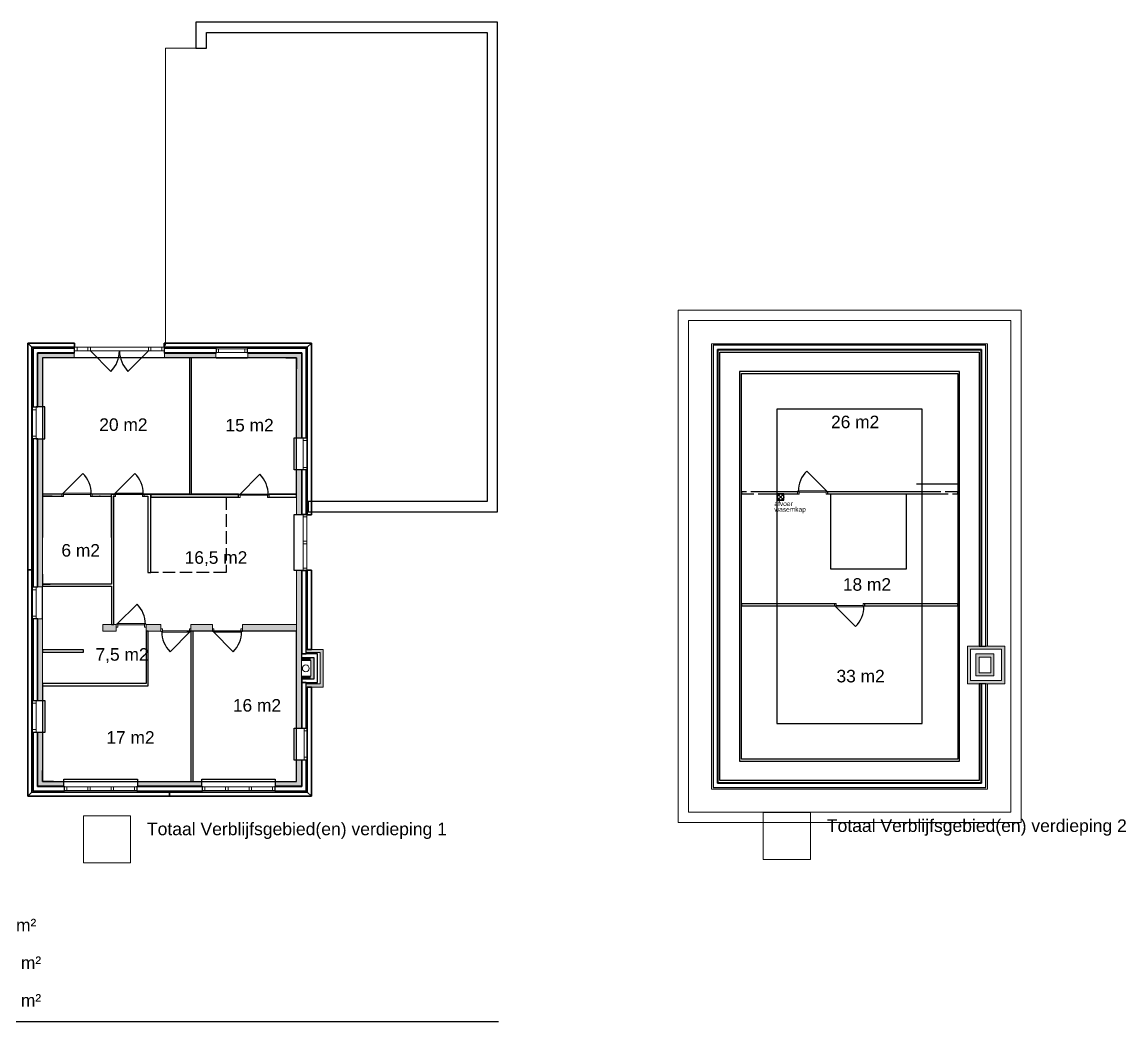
# Model space of a CAD drawing. Header units: millimetres. Extents: x 0 to 1200, y 0 to 841.
# Drawn here: x 785 to 961, y 483.4 to 642.8 of the extents above; entities that cross this region are included whole.
import ezdxf

# ---------------------------------------------------------------- set-up
doc = ezdxf.new("R2010")
doc.units = ezdxf.units.MM
doc.linetypes.add('PUNKT2_S9', pattern=[1, 0, -1])
doc.linetypes.add('VERDECKT2_S2', pattern=[2.7, 2, -0.7])
doc.layers.add('Standard', color=7, linetype='Continuous', lineweight=25)
doc.styles.add('ARIAL', font='arial.ttf')

msp = doc.modelspace()

# ---------------------------------------------------------------- hatches: boundary and pattern name
at = {"layer": 'Standard', "linetype": 'PUNKT2_S9', "lineweight": 18}
h = msp.add_hatch(color=9, dxfattribs=at)
h.paths.add_polyline_path([(787.52, 576.31), (787.52, 552.71), (788.27, 552.71), (788.27, 576.31)])
h.paths.add_polyline_path([(787.52, 589.96), (787.52, 581.41), (788.27, 581.41), (788.27, 589.21)])
h.paths.add_polyline_path([(787.52, 547.61), (787.52, 534.61), (788.27, 534.61), (788.27, 547.61)])
h.paths.add_polyline_path([(787.52, 529.51), (787.52, 520.96), (788.27, 521.71), (788.27, 529.51)])
for color, points in [(9, [(793.32, 589.96), (787.52, 589.96), (788.27, 589.21), (793.32, 589.21)]), (9, [(829.52, 541.01), (829.52, 555.31), (828.77, 555.31), (828.77, 541.01)]), (59, [(833.02, 542.76), (830.27, 542.76), (830.27, 542.26), (833.02, 542.26)]), (59, [(833.02, 536.76), (833.02, 542.26), (832.52, 542.26), (832.52, 536.76)]), (59, [(936.23, 537.29), (936.23, 543.29), (935.73, 543.29), (935.73, 537.29)]), (59, [(941.68, 543.29), (936.23, 543.29), (936.23, 542.79), (941.68, 542.79)]), (59, [(941.68, 537.29), (941.68, 542.79), (941.18, 542.79), (941.18, 537.29)]), (9, [(831.02, 541.46), (829.52, 541.46), (829.52, 541.01), (831.02, 541.01)]), (9, [(831.52, 538.01), (831.52, 541.46), (831.02, 541.46), (831.02, 538.01)]), (9, [(937.08, 542.04), (937.08, 538.54), (937.58, 538.54), (937.58, 542.04)]), (9, [(937.58, 541.54), (939.93, 541.54), (939.93, 542.04), (937.58, 542.04)]), (9, [(939.43, 541.54), (939.43, 539.04), (939.93, 539.04), (939.93, 541.54)]), (9, [(939.93, 539.04), (937.58, 539.04), (937.58, 538.54), (939.93, 538.54)]), (9, [(829.52, 538.01), (831.02, 538.01), (831.02, 538.51), (829.52, 538.51)]), (59, [(830.27, 536.76), (832.52, 536.76), (832.52, 537.26), (830.27, 537.26)]), (59, [(941.18, 537.79), (936.23, 537.79), (936.23, 537.29), (941.18, 537.29)])]:
    msp.add_hatch(color=color, dxfattribs=at).paths.add_polyline_path(points)
h = msp.add_hatch(color=9, dxfattribs=at)
h.paths.add_polyline_path([(829.52, 589.96), (820.97, 589.96), (820.97, 589.21), (828.77, 589.21)])
h.paths.add_polyline_path([(815.87, 589.96), (807.72, 589.96), (807.72, 589.21), (815.87, 589.21)])
h = msp.add_hatch(color=9, dxfattribs=at)
h.paths.add_polyline_path([(829.52, 576.46), (829.52, 589.96), (828.77, 589.21), (828.77, 576.46)])
h.paths.add_polyline_path([(829.52, 564.26), (829.52, 571.36), (828.77, 571.36), (828.77, 564.26)])
at = {"layer": 'Standard', "linetype": 'PUNKT2_S9', "lineweight": -3}
msp.add_hatch(color=9, dxfattribs=at).paths.add_polyline_path([(805.52, 567.01), (819.52, 567.01), (819.52, 567.51), (805.52, 567.51)])
at = {"layer": 'Standard', "linetype": 'PUNKT2_S9', "lineweight": 18}
h = msp.add_hatch(color=9, dxfattribs=at)
h.paths.add_polyline_path([(828.77, 546.71), (820.12, 546.71), (820.12, 545.64), (828.77, 545.64)])
h.paths.add_polyline_path([(807.14, 546.71), (804.77, 546.71), (804.77, 545.64), (807.14, 545.64)])
h.paths.add_polyline_path([(797.89, 546.71), (797.89, 545.64), (799.99, 545.64), (799.99, 546.71)])
h.paths.add_polyline_path([(811.92, 545.64), (815.34, 545.64), (815.34, 546.71), (811.92, 546.71)])
h = msp.add_hatch(color=9, dxfattribs=at)
h.paths.add_polyline_path([(829.52, 530.21), (829.52, 541.01), (828.77, 541.01), (828.77, 530.21)])
h.paths.add_polyline_path([(829.52, 525.11), (828.77, 525.11), (828.77, 521.71), (829.52, 520.96)])
h = msp.add_hatch(color=9, dxfattribs=at)
h.paths.add_polyline_path([(803.37, 520.96), (813.67, 520.96), (813.67, 521.71), (803.37, 521.71)])
h.paths.add_polyline_path([(787.52, 520.96), (791.67, 520.96), (791.67, 521.71), (788.27, 521.71)])
h.paths.add_polyline_path([(825.37, 520.96), (829.52, 520.96), (828.77, 521.71), (825.37, 521.71)])

# ---------------------------------------------------------------- linework, layer by layer
at = {"layer": 'Standard', "color": 7, "linetype": 'Continuous', "lineweight": 25}
for p, q in [((860.81, 642.76), (812.72, 642.76)), ((812.72, 642.76), (812.72, 638.62)), ((812.72, 642.76), (812.72, 638.62)), ((860.81, 642.76), (812.72, 642.76)), ((860.81, 564.67), (860.81, 642.76)), ((860.81, 564.67), (860.81, 642.76)), ((814.37, 638.62), (814.37, 641.11)), ((814.37, 641.11), (859.17, 641.11)), ((859.17, 641.11), (859.17, 566.31)), ((812.72, 638.62), (813.26, 638.62)), ((812.72, 638.62), (814.37, 638.62)), ((831.12, 566.31), (830.62, 566.31)), ((830.62, 566.31), (830.62, 564.67)), ((859.17, 566.31), (830.62, 566.31)), ((830.62, 566.31), (830.62, 564.67)), ((830.62, 564.67), (860.81, 564.67)), ((830.62, 564.67), (860.81, 564.67))]:
    msp.add_line(p, q, dxfattribs=at)
at = {"layer": 'Standard', "color": 1, "linetype": 'VERDECKT2_S2', "lineweight": -3}
for p, q in [((814.37, 641.11), (859.17, 641.11)), ((814.37, 638.62), (814.37, 641.11)), ((859.17, 641.11), (859.17, 566.31)), ((813.26, 638.62), (814.37, 638.62)), ((903.2, 567.89), (899.68, 567.89)), ((899.68, 567.89), (899.68, 567.54)), ((899.68, 567.54), (903.2, 567.54)), ((934.18, 567.89), (930.65, 567.89)), ((930.65, 567.54), (934.18, 567.54)), ((934.18, 567.54), (934.18, 567.89)), ((859.17, 566.31), (831.12, 566.31))]:
    msp.add_line(p, q, dxfattribs=at)
at = {"layer": 'Standard', "color": 7, "linetype": 'Continuous', "lineweight": 18}
for p, q in [((812.77, 638.62), (807.86, 638.62)), ((807.86, 638.62), (807.86, 591.21)), ((802.27, 516.21), (794.77, 516.21)), ((794.77, 516.21), (794.77, 508.71)), ((802.27, 508.71), (802.27, 516.21)), ((910.68, 516.74), (903.18, 516.74)), ((903.18, 516.74), (903.18, 509.24)), ((910.68, 509.24), (910.68, 516.74)), ((794.77, 508.71), (802.27, 508.71)), ((903.18, 509.24), (910.68, 509.24))]:
    msp.add_line(p, q, dxfattribs=at)
at = {"layer": 'Standard', "color": 9, "linetype": 'Continuous', "lineweight": 18}
for p, q in [((889.58, 596.83), (889.58, 515.14)), ((944.27, 596.83), (889.58, 596.83)), ((944.27, 515.14), (944.27, 596.83)), ((891.23, 516.79), (891.23, 595.19)), ((891.23, 595.19), (942.63, 595.19)), ((942.63, 595.19), (942.63, 516.79)), ((942.63, 516.79), (891.23, 516.79)), ((889.58, 515.14), (944.27, 515.14))]:
    msp.add_line(p, q, dxfattribs=at)
at = {"layer": 'Standard', "color": 117, "linetype": 'Continuous', "lineweight": -3}
for p, q in [((785.92, 555.46), (785.92, 591.56)), ((785.92, 591.56), (786.57, 590.91)), ((785.92, 591.56), (785.92, 555.46)), ((786.57, 590.91), (785.92, 591.56)), ((793.37, 591.56), (785.92, 591.56)), ((785.92, 591.56), (786.57, 590.91)), ((785.92, 591.56), (793.37, 591.56)), ((786.57, 590.91), (785.92, 591.56)), ((793.37, 590.91), (793.37, 591.56)), ((793.37, 591.56), (793.37, 590.91)), ((831.12, 591.56), (807.67, 591.56)), ((807.67, 591.56), (807.67, 590.91)), ((807.67, 590.91), (807.67, 591.56)), ((807.67, 591.56), (831.12, 591.56)), ((830.47, 590.91), (831.12, 591.56)), ((831.12, 591.56), (830.47, 590.91)), ((830.47, 590.91), (831.12, 591.56)), ((831.12, 591.56), (830.47, 590.91)), ((831.12, 591.56), (831.12, 564.21)), ((831.12, 564.21), (831.12, 591.56)), ((786.57, 590.91), (786.57, 555.46)), ((786.57, 555.46), (786.57, 590.91)), ((786.57, 590.91), (793.37, 590.91)), ((793.37, 590.91), (786.57, 590.91)), ((807.67, 590.91), (830.47, 590.91)), ((830.47, 590.91), (807.67, 590.91)), ((830.47, 564.21), (830.47, 590.91)), ((830.47, 590.91), (830.47, 564.21)), ((831.12, 564.21), (830.47, 564.21)), ((830.47, 564.21), (831.12, 564.21)), ((786.57, 555.46), (785.92, 555.46)), ((785.92, 555.46), (785.92, 519.36)), ((785.92, 519.36), (785.92, 555.46)), ((785.92, 555.46), (786.57, 555.46)), ((786.57, 555.46), (785.92, 555.46)), ((785.92, 555.46), (786.57, 555.46)), ((786.57, 520.01), (786.57, 555.46)), ((786.57, 555.46), (786.57, 520.01)), ((830.47, 555.36), (830.47, 542.76)), ((831.12, 555.36), (830.47, 555.36)), ((830.47, 542.76), (830.47, 555.36)), ((830.47, 555.36), (831.12, 555.36)), ((831.12, 542.76), (831.12, 555.36)), ((831.12, 555.36), (831.12, 542.76)), ((830.47, 542.76), (831.12, 542.76)), ((831.12, 542.76), (830.47, 542.76)), ((831.12, 536.76), (830.47, 536.76)), ((830.47, 536.76), (830.47, 520.01)), ((830.47, 520.01), (830.47, 536.76)), ((830.47, 536.76), (831.12, 536.76)), ((831.12, 519.36), (831.12, 536.76)), ((831.12, 536.76), (831.12, 519.36)), ((786.57, 520.01), (785.92, 519.36)), ((785.92, 519.36), (786.57, 520.01)), ((785.92, 519.36), (786.57, 520.01)), ((786.57, 520.01), (785.92, 519.36)), ((785.92, 519.36), (808.52, 519.36)), ((808.52, 519.36), (785.92, 519.36)), ((808.52, 520.01), (786.57, 520.01)), ((786.57, 520.01), (808.52, 520.01)), ((808.52, 519.36), (808.52, 520.01)), ((808.52, 520.01), (808.52, 519.36)), ((808.52, 519.36), (808.52, 520.01)), ((808.52, 520.01), (830.47, 520.01)), ((830.47, 520.01), (808.52, 520.01)), ((808.52, 520.01), (808.52, 519.36)), ((831.12, 519.36), (808.52, 519.36)), ((808.52, 519.36), (831.12, 519.36)), ((830.47, 520.01), (831.12, 519.36)), ((831.12, 519.36), (830.47, 520.01)), ((830.47, 520.01), (831.12, 519.36)), ((831.12, 519.36), (830.47, 520.01))]:
    msp.add_line(p, q, dxfattribs=at)
at = {"layer": 'Standard', "color": 55, "linetype": 'Continuous', "lineweight": 18}
for p, q in [((894.93, 591.49), (894.93, 520.49)), ((938.93, 591.49), (894.93, 591.49)), ((938.93, 543.29), (938.93, 591.49)), ((786.52, 590.96), (786.52, 581.36)), ((793.37, 590.96), (786.52, 590.96)), ((786.77, 581.36), (786.77, 590.71)), ((786.77, 590.71), (793.37, 590.71)), ((793.37, 590.71), (793.37, 590.96)), ((815.92, 590.96), (807.67, 590.96)), ((807.67, 590.96), (807.67, 590.71)), ((807.67, 590.71), (815.92, 590.71)), ((815.92, 590.96), (815.92, 590.71)), ((820.92, 590.71), (820.92, 590.96)), ((830.52, 590.96), (820.92, 590.96)), ((820.92, 590.71), (830.27, 590.71)), ((830.52, 590.96), (830.27, 590.71)), ((830.27, 590.71), (830.52, 590.96)), ((830.27, 590.71), (830.27, 576.41)), ((830.52, 576.41), (830.52, 590.96)), ((895.18, 520.74), (895.18, 591.24)), ((895.18, 591.24), (938.68, 591.24)), ((938.68, 591.24), (938.68, 543.29)), ((786.67, 581.36), (786.52, 581.36)), ((786.77, 581.36), (786.67, 581.36)), ((786.52, 576.36), (786.67, 576.36)), ((786.52, 576.36), (786.52, 552.66)), ((786.67, 576.36), (786.77, 576.36)), ((786.77, 552.66), (786.77, 576.36)), ((830.37, 576.41), (830.27, 576.41)), ((830.52, 576.41), (830.37, 576.41)), ((830.27, 571.41), (830.37, 571.41)), ((830.27, 571.41), (830.27, 564.26)), ((830.37, 571.41), (830.52, 571.41)), ((830.52, 564.26), (830.52, 571.41)), ((830.52, 564.26), (830.27, 564.26)), ((830.27, 564.26), (830.27, 564.21)), ((830.27, 564.26), (830.52, 564.26)), ((830.37, 564.21), (830.27, 564.21)), ((830.52, 564.21), (830.37, 564.21)), ((830.52, 564.21), (830.52, 564.26)), ((830.27, 555.36), (830.37, 555.36)), ((830.27, 555.36), (830.27, 555.31)), ((830.27, 555.31), (830.52, 555.31)), ((830.52, 555.31), (830.27, 555.31)), ((830.27, 555.31), (830.27, 542.76)), ((830.37, 555.36), (830.52, 555.36)), ((830.52, 555.31), (830.52, 555.36)), ((830.52, 542.76), (830.52, 555.31)), ((786.67, 552.66), (786.52, 552.66)), ((786.77, 552.66), (786.67, 552.66)), ((786.52, 547.66), (786.67, 547.66)), ((786.52, 547.66), (786.52, 534.56)), ((786.67, 547.66), (786.77, 547.66)), ((786.77, 534.56), (786.77, 547.66)), ((830.27, 542.76), (830.52, 542.76)), ((938.68, 543.29), (938.93, 543.29)), ((938.93, 537.29), (938.68, 537.29)), ((938.68, 537.29), (938.68, 520.74)), ((938.93, 520.49), (938.93, 537.29)), ((830.52, 536.76), (830.27, 536.76)), ((830.27, 536.76), (830.27, 530.16)), ((830.52, 530.16), (830.52, 536.76)), ((786.67, 534.56), (786.52, 534.56)), ((786.77, 534.56), (786.67, 534.56)), ((830.52, 530.16), (830.27, 530.16)), ((786.52, 529.56), (786.67, 529.56)), ((786.52, 529.56), (786.52, 519.96)), ((786.67, 529.56), (786.77, 529.56)), ((786.77, 520.21), (786.77, 529.56)), ((830.27, 525.16), (830.52, 525.16)), ((830.27, 525.16), (830.27, 520.21)), ((830.52, 519.96), (830.52, 525.16)), ((786.52, 519.96), (791.72, 519.96)), ((791.72, 520.21), (786.77, 520.21)), ((791.72, 520.21), (791.72, 519.96)), ((803.32, 519.96), (803.32, 520.21)), ((813.72, 520.21), (803.32, 520.21)), ((803.32, 519.96), (813.72, 519.96)), ((813.72, 520.21), (813.72, 519.96)), ((825.32, 519.96), (825.32, 520.21)), ((830.27, 520.21), (825.32, 520.21)), ((825.32, 519.96), (830.52, 519.96)), ((894.93, 520.49), (938.93, 520.49)), ((938.68, 520.74), (895.18, 520.74))]:
    msp.add_line(p, q, dxfattribs=at)
at = {"layer": 'Standard', "color": 51, "linetype": 'Continuous', "lineweight": -3}
for p, q in [((786.77, 590.71), (786.77, 581.36)), ((793.37, 590.71), (786.77, 590.71)), ((787.47, 590.01), (787.47, 581.36)), ((793.37, 590.01), (787.47, 590.01)), ((787.47, 581.36), (787.47, 590.01)), ((787.47, 590.01), (793.37, 590.01)), ((787.52, 581.41), (787.52, 589.96)), ((787.52, 589.96), (793.32, 589.96)), ((793.32, 589.96), (793.37, 589.96)), ((793.37, 590.01), (793.37, 590.71)), ((793.37, 589.96), (793.37, 590.01)), ((815.92, 590.71), (807.67, 590.71)), ((807.67, 590.71), (807.67, 590.01)), ((815.92, 590.01), (807.67, 590.01)), ((807.67, 590.01), (807.67, 589.96)), ((807.67, 590.01), (815.92, 590.01)), ((807.67, 589.96), (807.72, 589.96)), ((807.72, 589.96), (815.87, 589.96)), ((815.87, 589.96), (815.92, 589.96)), ((815.92, 590.71), (815.92, 590.66)), ((815.92, 590.66), (815.92, 590.09)), ((815.92, 590.09), (815.92, 590.01)), ((815.92, 590.01), (815.92, 589.96)), ((830.27, 590.71), (820.92, 590.71)), ((820.92, 590.66), (820.92, 590.71)), ((820.92, 590.09), (820.92, 590.66)), ((820.92, 590.01), (820.92, 590.09)), ((820.92, 589.96), (820.92, 590.01)), ((829.57, 590.01), (820.92, 590.01)), ((820.92, 590.01), (829.57, 590.01)), ((820.92, 589.96), (820.97, 589.96)), ((820.97, 589.96), (829.52, 589.96)), ((829.52, 589.96), (829.52, 576.46)), ((829.57, 576.41), (829.57, 590.01)), ((829.57, 590.01), (829.57, 576.41)), ((830.27, 576.41), (830.27, 590.71)), ((895.18, 591.24), (895.18, 520.74)), ((938.68, 591.24), (895.18, 591.24)), ((895.88, 590.54), (895.88, 521.44)), ((937.98, 590.54), (895.88, 590.54)), ((895.88, 521.44), (895.88, 590.54)), ((895.88, 590.54), (937.98, 590.54)), ((895.93, 521.49), (895.93, 590.49)), ((895.93, 590.49), (937.93, 590.49)), ((937.93, 590.49), (937.93, 543.29)), ((937.98, 543.29), (937.98, 590.54)), ((937.98, 590.54), (937.98, 543.29)), ((938.68, 543.29), (938.68, 591.24)), ((815.92, 589.21), (820.92, 589.21)), ((787.24, 581.36), (786.77, 581.36)), ((788.27, 581.41), (787.24, 581.41)), ((787.47, 581.36), (787.24, 581.36)), ((787.52, 581.36), (787.47, 581.36)), ((787.52, 581.36), (787.52, 581.41)), ((788.64, 581.41), (788.27, 581.41)), ((788.64, 576.31), (788.64, 581.41)), ((786.77, 576.36), (786.77, 552.66)), ((786.77, 576.36), (787.24, 576.36)), ((787.24, 576.36), (787.47, 576.36)), ((787.24, 576.31), (788.27, 576.31)), ((787.47, 576.36), (787.52, 576.36)), ((787.47, 576.36), (787.47, 552.66)), ((787.47, 552.66), (787.47, 576.36)), ((787.52, 576.31), (787.52, 576.36)), ((787.52, 552.71), (787.52, 576.31)), ((788.27, 576.31), (788.64, 576.31)), ((828.4, 571.36), (828.4, 576.46)), ((828.4, 576.46), (828.77, 576.46)), ((828.77, 576.46), (829.8, 576.46)), ((829.52, 576.46), (829.52, 576.41)), ((829.57, 576.41), (829.52, 576.41)), ((829.8, 576.41), (829.57, 576.41)), ((830.27, 576.41), (829.8, 576.41)), ((828.77, 571.36), (828.4, 571.36)), ((829.8, 571.36), (828.77, 571.36)), ((829.52, 571.41), (829.57, 571.41)), ((829.52, 571.41), (829.52, 571.36)), ((829.52, 571.36), (829.52, 564.26)), ((829.57, 564.26), (829.57, 571.41)), ((829.57, 571.41), (829.57, 564.26)), ((829.57, 571.41), (829.8, 571.41)), ((829.8, 571.41), (830.27, 571.41)), ((830.27, 564.26), (830.27, 571.41)), ((828.4, 555.31), (828.4, 564.26)), ((828.4, 564.26), (828.77, 564.26)), ((828.4, 555.31), (828.4, 564.26)), ((828.4, 564.26), (828.77, 564.26)), ((828.77, 564.26), (829.14, 564.26)), ((828.77, 564.26), (829.8, 564.26)), ((829.57, 564.26), (829.52, 564.26)), ((829.52, 564.26), (829.52, 564.21)), ((829.52, 564.26), (829.57, 564.26)), ((829.57, 564.21), (829.52, 564.21)), ((829.57, 564.21), (829.57, 564.26)), ((830.27, 564.26), (829.57, 564.26)), ((829.57, 564.26), (829.57, 564.21)), ((829.57, 564.26), (830.27, 564.26)), ((829.8, 564.21), (829.57, 564.21)), ((830.27, 564.21), (829.8, 564.21)), ((830.27, 564.21), (830.27, 564.26)), ((828.77, 555.31), (828.4, 555.31)), ((828.77, 555.31), (828.4, 555.31)), ((829.14, 555.31), (828.77, 555.31)), ((829.8, 555.31), (828.77, 555.31)), ((829.52, 555.36), (829.57, 555.36)), ((829.52, 555.36), (829.52, 555.31)), ((829.52, 555.31), (829.57, 555.31)), ((829.57, 555.31), (829.52, 555.31)), ((829.52, 555.31), (829.52, 541.46)), ((829.57, 555.31), (829.57, 555.36)), ((829.57, 555.36), (829.57, 555.31)), ((829.57, 555.36), (829.8, 555.36)), ((829.57, 542.04), (829.57, 555.31)), ((829.57, 555.31), (830.27, 555.31)), ((830.27, 555.31), (829.57, 555.31)), ((829.57, 555.31), (829.57, 542.04)), ((829.8, 555.36), (830.27, 555.36)), ((830.27, 555.31), (830.27, 555.36)), ((830.27, 542.76), (830.27, 555.31)), ((787.24, 552.66), (786.77, 552.66)), ((787.47, 552.66), (787.24, 552.66)), ((787.52, 552.66), (787.47, 552.66)), ((787.52, 552.66), (787.52, 552.71)), ((786.77, 547.66), (786.77, 534.56)), ((786.77, 547.66), (787.24, 547.66)), ((787.24, 547.66), (787.47, 547.66)), ((787.47, 547.66), (787.52, 547.66)), ((787.47, 547.66), (787.47, 534.56)), ((787.47, 534.56), (787.47, 547.66)), ((787.52, 547.61), (787.52, 547.66)), ((787.52, 534.61), (787.52, 547.61)), ((830.27, 542.04), (830.27, 542.76)), ((937.93, 543.29), (937.98, 543.29)), ((937.98, 543.29), (938.68, 543.29)), ((832.09, 542.04), (829.52, 542.04)), ((829.52, 542.04), (829.52, 541.46)), ((829.52, 541.46), (831.02, 541.46)), ((829.52, 541.46), (829.57, 541.46)), ((829.57, 541.46), (829.57, 542.04)), ((829.57, 542.04), (830.27, 542.04)), ((831.02, 541.46), (831.52, 541.46)), ((831.52, 541.46), (831.52, 538.01)), ((832.09, 537.46), (832.09, 542.04)), ((829.57, 538.01), (829.52, 538.01)), ((829.52, 538.01), (829.52, 530.21)), ((831.02, 538.01), (829.57, 538.01)), ((829.57, 538.01), (829.57, 537.46)), ((829.57, 537.46), (829.57, 538.01)), ((829.57, 537.46), (832.09, 537.46)), ((829.57, 530.16), (829.57, 537.46)), ((830.27, 537.46), (829.57, 537.46)), ((829.57, 537.46), (829.57, 530.16)), ((830.27, 530.16), (830.27, 537.46)), ((831.52, 538.01), (831.02, 538.01)), ((937.98, 537.29), (937.93, 537.29)), ((937.93, 537.29), (937.93, 521.49)), ((937.98, 521.44), (937.98, 537.29)), ((938.68, 537.29), (937.98, 537.29)), ((937.98, 537.29), (937.98, 521.44)), ((938.68, 520.74), (938.68, 537.29)), ((787.24, 534.56), (786.77, 534.56)), ((787.24, 534.61), (788.27, 534.61)), ((787.47, 534.56), (787.24, 534.56)), ((787.52, 534.56), (787.47, 534.56)), ((787.52, 534.56), (787.52, 534.61)), ((788.27, 534.61), (788.64, 534.61)), ((788.64, 534.61), (788.64, 529.51)), ((828.4, 525.11), (828.4, 530.21)), ((828.4, 530.21), (828.77, 530.21)), ((828.77, 530.21), (829.95, 530.21)), ((829.52, 530.21), (829.52, 530.16)), ((829.57, 530.16), (829.52, 530.16)), ((829.95, 530.16), (829.57, 530.16)), ((830.27, 530.16), (829.95, 530.16)), ((786.77, 529.56), (786.77, 520.21)), ((786.77, 529.56), (787.24, 529.56)), ((787.24, 529.56), (787.47, 529.56)), ((788.27, 529.51), (787.24, 529.51)), ((787.47, 529.56), (787.52, 529.56)), ((787.47, 529.56), (787.47, 520.91)), ((787.47, 520.91), (787.47, 529.56)), ((787.52, 529.51), (787.52, 529.56)), ((787.52, 520.96), (787.52, 529.51)), ((788.64, 529.51), (788.27, 529.51)), ((828.77, 525.11), (828.4, 525.11)), ((829.95, 525.11), (828.77, 525.11)), ((829.52, 525.16), (829.57, 525.16)), ((829.52, 525.16), (829.52, 525.11)), ((829.52, 525.11), (829.52, 520.96)), ((829.57, 520.91), (829.57, 525.16)), ((829.57, 525.16), (829.57, 520.91)), ((829.57, 525.16), (829.95, 525.16)), ((829.95, 525.16), (830.27, 525.16)), ((830.27, 520.21), (830.27, 525.16)), ((791.67, 521.71), (791.67, 522.08)), ((791.67, 522.08), (803.37, 522.08)), ((791.67, 520.83), (791.67, 521.71)), ((803.37, 522.08), (803.37, 521.71)), ((803.37, 521.71), (803.37, 520.83)), ((813.67, 521.71), (813.67, 522.08)), ((813.67, 522.08), (825.37, 522.08)), ((813.67, 520.83), (813.67, 521.71)), ((825.37, 522.08), (825.37, 521.71)), ((825.37, 521.71), (825.37, 520.83)), ((895.88, 521.44), (937.98, 521.44)), ((937.98, 521.44), (895.88, 521.44)), ((937.93, 521.49), (895.93, 521.49)), ((786.77, 520.21), (791.72, 520.21)), ((787.47, 520.91), (791.72, 520.91)), ((791.72, 520.91), (787.47, 520.91)), ((791.67, 520.96), (787.52, 520.96)), ((791.72, 520.96), (791.67, 520.96)), ((791.72, 520.96), (791.72, 520.91)), ((791.72, 520.91), (791.72, 520.83)), ((791.72, 520.83), (791.72, 520.26)), ((791.72, 520.26), (791.72, 520.21)), ((803.32, 520.91), (803.32, 520.96)), ((803.37, 520.96), (803.32, 520.96)), ((803.32, 520.91), (813.72, 520.91)), ((813.72, 520.91), (803.32, 520.91)), ((803.32, 520.83), (803.32, 520.91)), ((803.32, 520.26), (803.32, 520.83)), ((803.32, 520.21), (803.32, 520.26)), ((803.32, 520.21), (813.72, 520.21)), ((813.67, 520.96), (803.37, 520.96)), ((813.72, 520.96), (813.67, 520.96)), ((813.72, 520.96), (813.72, 520.91)), ((813.72, 520.91), (813.72, 520.83)), ((813.72, 520.83), (813.72, 520.26)), ((813.72, 520.26), (813.72, 520.21)), ((825.32, 520.91), (825.32, 520.96)), ((825.37, 520.96), (825.32, 520.96)), ((825.32, 520.91), (829.57, 520.91)), ((829.57, 520.91), (825.32, 520.91)), ((825.32, 520.83), (825.32, 520.91)), ((825.32, 520.26), (825.32, 520.83)), ((825.32, 520.21), (825.32, 520.26)), ((825.32, 520.21), (830.27, 520.21)), ((829.52, 520.96), (825.37, 520.96)), ((895.18, 520.74), (938.68, 520.74))]:
    msp.add_line(p, q, dxfattribs=at)
at = {"layer": 'Standard', "color": 253, "linetype": 'Continuous', "lineweight": 18}
for p, q in [((787.52, 589.96), (787.52, 581.41)), ((793.32, 589.96), (787.52, 589.96)), ((793.32, 589.21), (793.32, 589.96)), ((815.87, 589.96), (807.72, 589.96)), ((807.72, 589.96), (807.72, 589.21)), ((815.87, 589.96), (815.87, 589.21)), ((829.52, 589.96), (820.97, 589.96)), ((820.97, 589.21), (820.97, 589.96)), ((829.52, 576.46), (829.52, 589.96)), ((788.27, 581.41), (788.27, 589.21)), ((788.27, 589.21), (793.32, 589.21)), ((807.72, 589.21), (815.87, 589.21)), ((820.97, 589.21), (828.77, 589.21)), ((828.77, 589.21), (828.77, 576.46)), ((788.27, 581.41), (787.52, 581.41)), ((787.52, 576.31), (787.52, 552.71)), ((787.52, 576.31), (788.27, 576.31)), ((788.27, 552.71), (788.27, 576.31)), ((829.52, 576.46), (828.77, 576.46)), ((828.77, 571.36), (828.77, 564.26)), ((828.77, 571.36), (829.52, 571.36)), ((829.52, 564.26), (829.52, 571.36)), ((828.77, 564.26), (829.52, 564.26)), ((829.52, 555.31), (828.77, 555.31)), ((828.77, 555.31), (828.77, 541.01)), ((829.52, 541.46), (829.52, 555.31)), ((788.27, 552.71), (787.52, 552.71)), ((787.52, 547.61), (787.52, 534.61)), ((787.52, 547.61), (788.27, 547.61)), ((788.27, 534.61), (788.27, 547.61)), ((799.27, 546.71), (797.89, 546.71)), ((797.89, 546.71), (797.89, 545.64)), ((797.89, 545.64), (799.99, 545.64)), ((799.62, 546.71), (799.27, 546.71)), ((799.99, 546.71), (799.62, 546.71)), ((799.99, 546.71), (799.99, 546.36)), ((799.99, 546.36), (799.99, 545.64)), ((804.77, 546.36), (804.77, 546.71)), ((807.14, 546.71), (804.77, 546.71)), ((804.77, 545.64), (804.77, 546.36)), ((804.77, 545.64), (805.12, 545.64)), ((805.12, 545.64), (807.14, 545.64)), ((807.14, 546.71), (807.14, 545.99)), ((807.14, 545.99), (807.14, 545.64)), ((811.92, 545.99), (811.92, 546.71)), ((815.34, 546.71), (811.92, 546.71)), ((811.92, 545.64), (811.92, 545.99)), ((811.92, 545.64), (812.27, 545.64)), ((812.27, 545.64), (815.34, 545.64)), ((815.34, 546.71), (815.34, 545.99)), ((815.34, 545.99), (815.34, 545.64)), ((820.12, 545.99), (820.12, 546.71)), ((828.77, 546.71), (820.12, 546.71)), ((820.12, 545.64), (820.12, 545.99)), ((820.12, 545.64), (828.77, 545.64)), ((828.77, 545.64), (828.77, 546.71)), ((828.77, 541.01), (828.77, 530.21)), ((831.02, 541.46), (829.52, 541.46)), ((829.52, 541.46), (829.52, 541.01)), ((829.52, 541.01), (829.52, 541.46)), ((829.52, 541.01), (831.02, 541.01)), ((829.52, 538.01), (829.52, 541.01)), ((831.52, 541.46), (831.02, 541.46)), ((831.02, 541.01), (831.02, 538.51)), ((831.52, 538.01), (831.52, 541.46)), ((937.08, 542.04), (937.08, 538.54)), ((937.58, 542.04), (937.08, 542.04)), ((939.93, 542.04), (937.58, 542.04)), ((937.58, 541.54), (939.43, 541.54)), ((937.58, 539.04), (937.58, 541.54)), ((939.43, 541.54), (939.43, 539.04)), ((939.93, 541.54), (939.93, 542.04)), ((939.93, 539.04), (939.93, 541.54)), ((939.43, 539.04), (937.58, 539.04)), ((939.93, 538.54), (939.93, 539.04)), ((831.02, 538.51), (829.52, 538.51)), ((829.52, 538.51), (829.52, 538.01)), ((829.52, 538.01), (829.57, 538.01)), ((829.52, 530.21), (829.52, 538.01)), ((829.57, 538.01), (831.02, 538.01)), ((831.02, 538.01), (831.52, 538.01)), ((937.08, 538.54), (937.58, 538.54)), ((937.58, 538.54), (939.93, 538.54)), ((788.27, 534.61), (787.52, 534.61)), ((829.52, 530.21), (828.77, 530.21)), ((787.52, 529.51), (787.52, 520.96)), ((787.52, 529.51), (788.27, 529.51)), ((788.27, 521.71), (788.27, 529.51)), ((828.77, 525.11), (828.77, 521.71)), ((828.77, 525.11), (829.52, 525.11)), ((829.52, 520.96), (829.52, 525.11)), ((791.67, 521.71), (788.27, 521.71)), ((791.67, 521.71), (791.67, 520.96)), ((813.67, 521.71), (803.37, 521.71)), ((803.37, 520.96), (803.37, 521.71)), ((813.67, 521.71), (813.67, 520.96)), ((828.77, 521.71), (825.37, 521.71)), ((825.37, 520.96), (825.37, 521.71)), ((787.52, 520.96), (791.67, 520.96)), ((803.37, 520.96), (813.67, 520.96)), ((825.37, 520.96), (829.52, 520.96))]:
    msp.add_line(p, q, dxfattribs=at)
at = {"layer": 'Standard', "color": 2, "linetype": 'Continuous', "lineweight": 18}
for p, q in [((793.77, 590.91), (793.37, 590.91)), ((793.37, 590.91), (793.37, 590.34)), ((793.37, 590.91), (807.67, 590.91)), ((793.37, 590.34), (793.77, 590.34)), ((793.37, 590.34), (807.67, 590.34)), ((793.77, 590.34), (793.77, 590.91)), ((795.9, 590.91), (795.5, 590.91)), ((795.5, 590.91), (795.5, 590.34)), ((795.5, 590.34), (795.9, 590.34)), ((795.9, 590.34), (795.9, 590.91)), ((805.53, 590.91), (805.13, 590.91)), ((805.13, 590.91), (805.13, 590.34)), ((805.13, 590.34), (805.53, 590.34)), ((805.53, 590.34), (805.53, 590.91)), ((807.27, 590.34), (807.27, 590.91)), ((807.27, 590.91), (807.67, 590.91)), ((807.67, 590.34), (807.27, 590.34)), ((807.67, 590.91), (807.67, 590.34)), ((815.92, 590.66), (816.32, 590.66)), ((815.92, 590.09), (815.92, 590.66)), ((815.92, 590.66), (820.92, 590.66)), ((816.32, 590.09), (815.92, 590.09)), ((815.92, 590.09), (820.92, 590.09)), ((816.32, 590.66), (816.32, 590.09)), ((820.92, 590.66), (820.52, 590.66)), ((820.52, 590.66), (820.52, 590.09)), ((820.52, 590.09), (820.92, 590.09)), ((820.92, 590.09), (820.92, 590.66)), ((786.67, 580.96), (786.67, 581.36)), ((786.67, 581.36), (787.24, 581.36)), ((786.67, 576.36), (786.67, 581.36)), ((787.24, 580.96), (786.67, 580.96)), ((787.24, 581.36), (787.24, 580.96)), ((787.24, 576.36), (787.24, 581.36)), ((787.24, 576.76), (786.67, 576.76)), ((786.67, 576.76), (786.67, 576.36)), ((786.67, 576.36), (787.24, 576.36)), ((787.24, 576.36), (787.24, 576.76)), ((829.8, 576.41), (829.8, 576.08)), ((830.37, 576.41), (829.8, 576.41)), ((829.8, 571.41), (829.8, 576.41)), ((829.8, 576.08), (830.37, 576.08)), ((830.37, 576.08), (830.37, 576.41)), ((830.37, 571.41), (830.37, 576.41)), ((829.8, 571.41), (829.8, 571.75)), ((829.8, 571.75), (830.37, 571.75)), ((830.37, 571.41), (829.8, 571.41)), ((830.37, 571.75), (830.37, 571.41)), ((829.8, 564.21), (829.8, 563.88)), ((830.37, 564.21), (829.8, 564.21)), ((829.8, 564.21), (829.8, 555.36)), ((829.8, 563.88), (830.37, 563.88)), ((830.37, 563.88), (830.37, 564.21)), ((830.37, 564.21), (830.37, 555.36)), ((829.8, 560.01), (829.8, 559.56)), ((830.37, 560.01), (829.8, 560.01)), ((830.37, 559.56), (830.37, 560.01)), ((829.8, 559.56), (830.37, 559.56)), ((829.8, 555.36), (829.8, 555.7)), ((829.8, 555.7), (830.37, 555.7)), ((830.37, 555.36), (829.8, 555.36)), ((830.37, 555.7), (830.37, 555.36)), ((786.67, 552.26), (786.67, 552.66)), ((786.67, 552.66), (787.24, 552.66)), ((786.67, 552.66), (786.67, 547.66)), ((787.24, 552.66), (787.24, 552.26)), ((787.24, 552.66), (787.24, 547.66)), ((787.24, 552.26), (786.67, 552.26)), ((787.24, 548.06), (786.67, 548.06)), ((786.67, 548.06), (786.67, 547.66)), ((786.67, 547.66), (787.24, 547.66)), ((787.24, 547.66), (787.24, 548.06)), ((786.67, 534.16), (786.67, 534.56)), ((786.67, 534.56), (787.24, 534.56)), ((786.67, 534.56), (786.67, 529.56)), ((787.24, 534.16), (786.67, 534.16)), ((787.24, 534.56), (787.24, 534.16)), ((787.24, 534.56), (787.24, 529.56)), ((787.24, 529.96), (786.67, 529.96)), ((786.67, 529.96), (786.67, 529.56)), ((787.24, 529.56), (787.24, 529.96)), ((829.95, 530.16), (829.95, 529.76)), ((830.52, 530.16), (829.95, 530.16)), ((829.95, 530.16), (829.95, 525.16)), ((830.52, 529.76), (830.52, 530.16)), ((830.52, 530.16), (830.52, 525.16)), ((786.67, 529.56), (787.24, 529.56)), ((829.95, 529.76), (830.52, 529.76)), ((829.95, 525.16), (829.95, 525.56)), ((829.95, 525.56), (830.52, 525.56)), ((830.52, 525.16), (829.95, 525.16)), ((830.52, 525.56), (830.52, 525.16)), ((792.12, 520.83), (791.72, 520.83)), ((791.72, 520.83), (791.72, 520.26)), ((803.32, 520.83), (791.72, 520.83)), ((791.72, 520.26), (792.12, 520.26)), ((803.32, 520.26), (791.72, 520.26)), ((792.12, 520.26), (792.12, 520.83)), ((795.45, 520.26), (795.45, 520.83)), ((795.45, 520.83), (795.85, 520.83)), ((795.85, 520.26), (795.45, 520.26)), ((795.85, 520.83), (795.85, 520.26)), ((799.19, 520.26), (799.19, 520.83)), ((799.19, 520.83), (799.59, 520.83)), ((799.59, 520.26), (799.19, 520.26)), ((799.59, 520.83), (799.59, 520.26)), ((802.92, 520.26), (802.92, 520.83)), ((802.92, 520.83), (803.32, 520.83)), ((803.32, 520.26), (802.92, 520.26)), ((803.32, 520.83), (803.32, 520.26)), ((814.12, 520.83), (813.72, 520.83)), ((813.72, 520.83), (813.72, 520.26)), ((813.72, 520.83), (825.32, 520.83)), ((813.72, 520.26), (814.12, 520.26)), ((813.72, 520.26), (825.32, 520.26)), ((814.12, 520.26), (814.12, 520.83)), ((817.85, 520.83), (817.45, 520.83)), ((817.45, 520.83), (817.45, 520.26)), ((817.45, 520.26), (817.85, 520.26)), ((817.85, 520.26), (817.85, 520.83)), ((821.59, 520.83), (821.19, 520.83)), ((821.19, 520.83), (821.19, 520.26)), ((821.19, 520.26), (821.59, 520.26)), ((821.59, 520.26), (821.59, 520.83)), ((824.92, 520.26), (824.92, 520.83)), ((824.92, 520.83), (825.32, 520.83)), ((825.32, 520.26), (824.92, 520.26)), ((825.32, 520.83), (825.32, 520.26))]:
    msp.add_line(p, q, dxfattribs=at)
at = {"layer": 'Standard', "color": 30, "linetype": 'Continuous', "lineweight": -3}
for p, q in [((795.9, 590.34), (799.16, 587.08)), ((805.13, 590.34), (801.87, 587.08)), ((913.35, 567.94), (910.1, 571.19)), ((914.65, 549.63), (917.89, 546.39))]:
    msp.add_line(p, q, dxfattribs=at)
at = {"layer": 'Standard', "color": 253, "linetype": 'Continuous', "lineweight": -3}
for p, q in [((895.93, 590.49), (895.93, 521.49)), ((937.93, 590.49), (895.93, 590.49)), ((896.27, 521.83), (896.27, 590.14)), ((896.27, 590.14), (937.58, 590.14)), ((937.58, 590.14), (937.58, 543.29)), ((937.93, 543.29), (937.93, 590.49)), ((899.68, 587.03), (899.39, 587.03)), ((899.39, 587.03), (899.39, 524.95)), ((934.18, 587.03), (899.68, 587.03)), ((899.68, 525.24), (899.68, 586.74)), ((899.68, 586.74), (934.18, 586.74)), ((934.47, 587.03), (934.18, 587.03)), ((934.18, 586.74), (934.18, 525.24)), ((934.47, 525.24), (934.47, 587.03)), ((937.58, 543.29), (937.93, 543.29)), ((937.93, 537.29), (937.58, 537.29)), ((937.58, 537.29), (937.58, 521.83)), ((937.93, 521.49), (937.93, 537.29)), ((899.39, 524.95), (899.68, 524.95)), ((934.18, 525.24), (899.68, 525.24)), ((899.68, 524.95), (934.47, 524.95)), ((934.47, 524.95), (934.47, 525.24)), ((895.93, 521.49), (937.93, 521.49)), ((937.58, 521.83), (896.27, 521.83))]:
    msp.add_line(p, q, dxfattribs=at)
at = {"layer": 'Standard', "color": 7, "linetype": 'Continuous', "lineweight": -3}
for p, q in [((788.27, 589.21), (788.27, 560.6)), ((828.77, 589.21), (788.27, 589.21)), ((788.27, 589.21), (788.27, 587.46)), ((790.02, 589.21), (788.27, 589.21)), ((827.02, 589.21), (828.77, 589.21)), ((828.77, 567.51), (828.77, 589.21)), ((828.77, 589.21), (828.77, 587.46)), ((928.49, 581.05), (905.36, 581.05)), ((905.36, 581.05), (905.36, 530.92)), ((928.49, 530.92), (928.49, 581.05)), ((789.79, 567.16), (788.27, 567.16)), ((788.27, 567.16), (788.27, 564.46)), ((797.02, 567.16), (798.52, 567.16)), ((799.27, 560.6), (799.27, 567.51)), ((799.27, 567.51), (828.77, 567.51)), ((906.43, 567.54), (905.43, 567.54)), ((905.43, 567.54), (905.43, 566.54)), ((905.43, 567.54), (906.43, 566.54)), ((906.43, 567.54), (905.43, 566.54)), ((906.43, 566.54), (906.43, 567.54)), ((913.93, 555.54), (913.93, 567.54)), ((913.93, 567.54), (925.93, 567.54)), ((925.93, 567.54), (925.93, 555.54)), ((905.43, 566.54), (906.43, 566.54)), ((788.27, 554.76), (788.27, 553.16)), ((925.93, 555.54), (913.93, 555.54)), ((788.27, 553.16), (789.46, 553.16)), ((788.27, 547.61), (788.27, 552.71)), ((828.77, 545.64), (811.27, 545.64)), ((828.77, 537.86), (828.77, 545.64)), ((788.27, 537.31), (788.27, 521.71)), ((828.77, 521.71), (828.77, 537.86)), ((905.36, 530.92), (928.49, 530.92)), ((788.27, 521.71), (788.27, 523.46)), ((828.77, 521.71), (828.77, 523.46)), ((788.27, 521.71), (803.12, 521.71)), ((790.02, 521.71), (788.27, 521.71)), ((803.12, 521.71), (828.77, 521.71)), ((827.02, 521.71), (828.77, 521.71)), ((860.98, 483.37), (703, 483.37))]:
    msp.add_line(p, q, dxfattribs=at)
at = {"layer": 'Standard', "color": 255, "linetype": 'Continuous', "lineweight": -3}
for p, q in [((812.02, 589.21), (811.67, 589.21)), ((811.67, 589.21), (811.67, 567.51)), ((812.02, 567.51), (812.02, 589.21)), ((791.44, 567.57), (794.69, 570.81)), ((799.74, 567.57), (802.99, 570.81)), ((819.64, 567.42), (822.9, 570.67)), ((791.32, 567.51), (788.27, 567.51)), ((788.27, 567.51), (788.27, 567.16)), ((788.27, 567.16), (791.32, 567.16)), ((791.32, 567.51), (791.32, 567.16)), ((796.15, 567.16), (796.15, 567.51)), ((799.62, 567.51), (796.15, 567.51)), ((796.15, 567.16), (799.27, 567.16)), ((799.27, 567.16), (799.27, 553.16)), ((799.62, 567.51), (799.62, 567.16)), ((799.62, 546.71), (799.62, 567.16)), ((804.45, 567.16), (804.45, 567.51)), ((805.02, 567.51), (804.45, 567.51)), ((804.45, 567.16), (805.02, 567.16)), ((805.52, 567.51), (805.02, 567.51)), ((805.02, 567.16), (805.02, 555.01)), ((805.52, 567.01), (805.52, 567.51)), ((811.67, 567.51), (805.52, 567.51)), ((805.52, 567.51), (805.52, 567.01)), ((805.52, 555.01), (805.52, 567.01)), ((805.52, 567.01), (819.52, 567.01)), ((819.52, 567.51), (812.02, 567.51)), ((819.52, 567.01), (819.52, 567.51)), ((824.37, 567.36), (824.37, 567.51)), ((828.77, 567.51), (824.37, 567.51)), ((824.37, 567.01), (824.37, 567.36)), ((824.37, 567.01), (828.77, 567.01)), ((828.77, 567.01), (828.77, 567.51)), ((908.62, 567.89), (903.2, 567.89)), ((903.2, 567.54), (908.62, 567.54)), ((908.62, 567.89), (908.62, 567.54)), ((913.47, 567.54), (913.47, 567.89)), ((930.65, 567.89), (913.47, 567.89)), ((913.47, 567.54), (930.65, 567.54)), ((805.02, 555.01), (805.52, 555.01)), ((799.27, 553.16), (788.27, 553.16)), ((788.27, 553.16), (788.27, 552.81)), ((788.27, 552.81), (799.27, 552.81)), ((799.27, 552.81), (799.27, 546.71)), ((800.12, 546.77), (803.32, 549.97)), ((914.52, 550.04), (899.68, 550.04)), ((899.68, 550.04), (899.68, 549.69)), ((899.68, 549.69), (914.52, 549.69)), ((914.52, 550.04), (914.52, 549.69)), ((919.36, 549.69), (919.36, 550.04)), ((934.18, 550.04), (919.36, 550.04)), ((919.36, 549.69), (934.18, 549.69)), ((934.18, 549.69), (934.18, 550.04)), ((799.27, 546.71), (799.62, 546.71)), ((804.77, 545.64), (804.77, 537.31)), ((805.12, 545.64), (804.77, 545.64)), ((805.12, 536.96), (805.12, 545.64)), ((811.92, 545.64), (811.92, 521.71)), ((812.27, 545.64), (811.92, 545.64)), ((812.27, 521.71), (812.27, 545.64)), ((811.79, 545.59), (808.59, 542.39)), ((815.47, 545.59), (818.67, 542.39)), ((794.77, 542.66), (788.27, 542.66)), ((788.27, 542.66), (788.27, 542.31)), ((788.27, 542.31), (794.77, 542.31)), ((794.77, 542.31), (794.77, 542.66)), ((804.77, 537.31), (788.27, 537.31)), ((788.27, 537.31), (788.27, 536.96)), ((788.27, 536.96), (805.12, 536.96)), ((811.92, 521.71), (812.27, 521.71))]:
    msp.add_line(p, q, dxfattribs=at)
at = {"layer": 'Standard', "color": 1, "linetype": 'VERDECKT2_S2', "lineweight": 18}
for p, q in [((905.36, 581.05), (928.49, 581.05)), ((905.36, 530.92), (905.36, 581.05)), ((928.49, 581.05), (928.49, 530.92)), ((928.49, 530.92), (905.36, 530.92))]:
    msp.add_line(p, q, dxfattribs=at)
at = {"layer": 'Standard', "color": 1, "linetype": 'Continuous', "lineweight": -3}
msp.add_line((927.59, 569.13), (934.18, 569.13), dxfattribs=at)
at = {"layer": 'Standard', "color": 131, "linetype": 'Continuous', "lineweight": 18}
for p, q in [((791.32, 567.57), (791.57, 567.57)), ((791.32, 567.11), (791.32, 567.57)), ((791.57, 567.11), (791.32, 567.11)), ((791.57, 567.67), (795.9, 567.67)), ((791.57, 567.47), (791.57, 567.67)), ((791.57, 567.57), (791.57, 567.11)), ((795.9, 567.47), (791.57, 567.47)), ((795.9, 567.67), (795.9, 567.47)), ((795.9, 567.57), (796.15, 567.57)), ((795.9, 567.11), (795.9, 567.57)), ((796.15, 567.11), (795.9, 567.11)), ((796.15, 567.57), (796.15, 567.11)), ((799.62, 567.57), (799.87, 567.57)), ((799.62, 567.11), (799.62, 567.57)), ((799.87, 567.11), (799.62, 567.11)), ((799.87, 567.67), (804.2, 567.67)), ((799.87, 567.47), (799.87, 567.67)), ((799.87, 567.57), (799.87, 567.11)), ((804.2, 567.47), (799.87, 567.47)), ((804.2, 567.67), (804.2, 567.47)), ((804.2, 567.57), (804.45, 567.57)), ((804.2, 567.11), (804.2, 567.57)), ((804.45, 567.11), (804.2, 567.11)), ((804.45, 567.57), (804.45, 567.11)), ((819.52, 567.42), (819.77, 567.42)), ((819.52, 566.96), (819.52, 567.42)), ((819.77, 566.96), (819.52, 566.96)), ((819.77, 567.52), (824.12, 567.52)), ((819.77, 567.32), (819.77, 567.52)), ((819.77, 567.42), (819.77, 566.96)), ((824.12, 567.32), (819.77, 567.32)), ((824.12, 567.52), (824.12, 567.32)), ((824.12, 567.42), (824.37, 567.42)), ((824.12, 566.96), (824.12, 567.42)), ((824.37, 566.96), (824.12, 566.96)), ((824.37, 567.42), (824.37, 566.96)), ((908.87, 567.94), (908.62, 567.94)), ((908.62, 567.94), (908.62, 567.48)), ((908.62, 567.48), (908.87, 567.48)), ((913.22, 568.04), (908.87, 568.04)), ((908.87, 568.04), (908.87, 567.84)), ((908.87, 567.48), (908.87, 567.94)), ((908.87, 567.84), (913.22, 567.84)), ((913.22, 567.84), (913.22, 568.04)), ((913.47, 567.94), (913.22, 567.94)), ((913.22, 567.94), (913.22, 567.48)), ((913.22, 567.48), (913.47, 567.48)), ((913.47, 567.48), (913.47, 567.94)), ((914.77, 550.09), (914.52, 550.09)), ((914.52, 550.09), (914.52, 549.63)), ((914.52, 549.63), (914.77, 549.63)), ((914.77, 549.63), (914.77, 550.09)), ((919.11, 549.73), (914.77, 549.73)), ((914.77, 549.73), (914.77, 549.53)), ((914.77, 549.53), (919.11, 549.53)), ((919.36, 550.09), (919.11, 550.09)), ((919.11, 550.09), (919.11, 549.63)), ((919.11, 549.53), (919.11, 549.73)), ((919.11, 549.63), (919.36, 549.63)), ((919.36, 549.63), (919.36, 550.09)), ((799.99, 546.77), (800.24, 546.77)), ((799.99, 546.31), (799.99, 546.77)), ((800.24, 546.31), (799.99, 546.31)), ((800.24, 546.87), (804.52, 546.87)), ((800.24, 546.67), (800.24, 546.87)), ((800.24, 546.77), (800.24, 546.31)), ((804.52, 546.67), (800.24, 546.67)), ((804.52, 546.87), (804.52, 546.67)), ((804.52, 546.77), (804.77, 546.77)), ((804.52, 546.31), (804.52, 546.77)), ((804.77, 546.31), (804.52, 546.31)), ((804.77, 546.77), (804.77, 546.31)), ((807.39, 546.05), (807.14, 546.05)), ((807.14, 546.05), (807.14, 545.59)), ((807.39, 545.59), (807.39, 546.05)), ((811.67, 545.69), (807.39, 545.69)), ((807.39, 545.69), (807.39, 545.49)), ((811.92, 546.05), (811.67, 546.05)), ((811.67, 546.05), (811.67, 545.59)), ((811.67, 545.49), (811.67, 545.69)), ((811.92, 545.59), (811.92, 546.05)), ((815.59, 546.05), (815.34, 546.05)), ((815.34, 546.05), (815.34, 545.59)), ((815.59, 545.59), (815.59, 546.05)), ((819.87, 545.69), (815.59, 545.69)), ((815.59, 545.69), (815.59, 545.49)), ((820.12, 546.05), (819.87, 546.05)), ((819.87, 546.05), (819.87, 545.59)), ((819.87, 545.49), (819.87, 545.69)), ((820.12, 545.59), (820.12, 546.05)), ((807.14, 545.59), (807.39, 545.59)), ((807.39, 545.49), (811.67, 545.49)), ((811.67, 545.59), (811.92, 545.59)), ((815.34, 545.59), (815.59, 545.59)), ((815.59, 545.49), (819.87, 545.49)), ((819.87, 545.59), (820.12, 545.59))]:
    msp.add_line(p, q, dxfattribs=at)
at = {"layer": 'Standard', "color": 7, "linetype": 'PUNKT2_S9', "lineweight": -3}
msp.add_line((798.52, 567.16), (797.02, 567.16), dxfattribs=at)
at = {"layer": 'Standard', "color": 36, "linetype": 'VERDECKT2_S2', "lineweight": -3}
for p, q in [((805.52, 555.01), (805.52, 567.01)), ((805.52, 567.01), (817.52, 567.01)), ((817.52, 567.01), (817.52, 555.01)), ((817.52, 555.01), (805.52, 555.01))]:
    msp.add_line(p, q, dxfattribs=at)
at = {"layer": 'Standard', "color": 5, "linetype": 'Continuous', "lineweight": -3}
for p, q in [((788.27, 554.16), (788.27, 553.16)), ((788.27, 553.16), (789.27, 553.16))]:
    msp.add_line(p, q, dxfattribs=at)
at = {"layer": 'Standard', "color": 36, "linetype": 'Continuous', "lineweight": 18}
for p, q in [((833.02, 542.76), (830.27, 542.76)), ((830.27, 542.76), (830.27, 542.26)), ((830.27, 542.26), (832.52, 542.26)), ((832.52, 542.26), (832.52, 537.26)), ((833.02, 542.26), (833.02, 542.76)), ((833.02, 536.76), (833.02, 542.26)), ((936.23, 543.29), (935.73, 543.29)), ((935.73, 543.29), (935.73, 537.29)), ((941.68, 543.29), (936.23, 543.29)), ((936.23, 537.79), (936.23, 542.79)), ((936.23, 542.79), (941.18, 542.79)), ((941.18, 542.79), (941.18, 537.79)), ((941.68, 542.79), (941.68, 543.29)), ((941.68, 537.29), (941.68, 542.79)), ((832.52, 537.26), (830.27, 537.26)), ((830.27, 537.26), (830.27, 536.76)), ((935.73, 537.29), (936.23, 537.29)), ((941.18, 537.79), (936.23, 537.79)), ((936.23, 537.29), (941.18, 537.29)), ((941.18, 537.29), (941.68, 537.29)), ((830.27, 536.76), (832.52, 536.76)), ((832.52, 536.76), (833.02, 536.76))]:
    msp.add_line(p, q, dxfattribs=at)
at = {"layer": 'Standard', "color": 7, "linetype": 'Continuous', "lineweight": -3}
msp.add_circle((905.93, 567.04), 0.5, dxfattribs=at)
at = {"layer": 'Standard', "color": 4, "linetype": 'Continuous', "lineweight": 18}
msp.add_circle((830.23, 539.73), 0.55, dxfattribs=at)
at = {"layer": 'Standard', "color": 30, "linetype": 'Continuous', "lineweight": -3}
for centre, radius, start, end in [((795.9, 590.34), 4.61, 315, 0), ((805.13, 590.34), 4.61, 180, 225), ((913.35, 567.94), 4.6, 135, 180), ((914.65, 549.63), 4.58, 315, 0)]:
    msp.add_arc(centre, radius, start, end, dxfattribs=at)
at = {"layer": 'Standard', "color": 255, "linetype": 'Continuous', "lineweight": -3}
for centre, radius, start, end in [((791.44, 567.57), 4.58, 0, 45), ((799.74, 567.57), 4.58, 0, 45), ((819.64, 567.42), 4.6, 0, 45), ((800.12, 546.77), 4.53, 0, 45), ((811.79, 545.59), 4.53, 180, 225), ((815.47, 545.59), 4.53, 315, 0)]:
    msp.add_arc(centre, radius, start, end, dxfattribs=at)

# ---------------------------------------------------------------- texts
at = {"layer": 'Standard', "color": 7, "linetype": 'Continuous', "lineweight": -3, "attachment_point": 7, "style": 'ARIAL'}
for s, insert, char_height, width in [('{\\W0.99;20\\~m2}', (797.3, 577.56), 2, 12.6897), ('{\\W0.99;15\\~m2}', (817.42, 577.47), 2, 12.6897), ('{\\W0.99;26\\~m2}', (913.98, 577.99), 2, 12.6897), ('\\W1.00;wasemkap', (904.95, 564.47), 0.75, 5.4142), ('\\W1.00;afvoer\\~', (904.95, 565.6), 0.75, 3.5876), ('{\\W0.99;6\\~m2}', (791.26, 557.52), 2, 12.6897), ('{\\W0.99;16,5\\~m2}', (810.91, 556.03), 2, 12.6897), ('{\\W0.99;18\\~m2}', (915.86, 552.08), 2, 12.6897), ('{\\W0.99;7,5\\~m2}', (796.7, 540.58), 2, 12.6897), ('{\\W0.99;33\\~m2}', (914.85, 537.47), 2, 12.6897), ('{\\W0.99;16\\~m2}', (818.6, 532.81), 2, 12.6897), ('{\\W0.99;17\\~m2}', (798.43, 527.72), 2, 12.6897)]:
    msp.add_mtext(s, dxfattribs=dict(at, insert=insert, char_height=char_height, width=width))
at = {"layer": 'Standard', "color": 3, "linetype": 'Continuous', "lineweight": 100, "char_height": 2, "attachment_point": 7, "style": 'ARIAL'}
for s, insert, width in [('Totaal\\~Verblijfsgebied(en)\\~verdieping\\~2', (913.31, 513.05), 49.1367), ('\\W1.00;Totaal\\~Verblijfsgebied(en)\\~verdieping\\~1', (804.9, 512.53), 49.1367), ('\\W0.99;=\\~177,72m²\\~', (773.19, 497.43), 16.0251), ('\\W0.99;=\\~321,58\\~m²\\~', (773.19, 491.43), 16.7916), ('\\W0.99;=\\~176,87\\~m²', (773.19, 485.43), 16.0251)]:
    msp.add_mtext(s, dxfattribs=dict(at, insert=insert, width=width))

doc.saveas('drawing.dxf')
